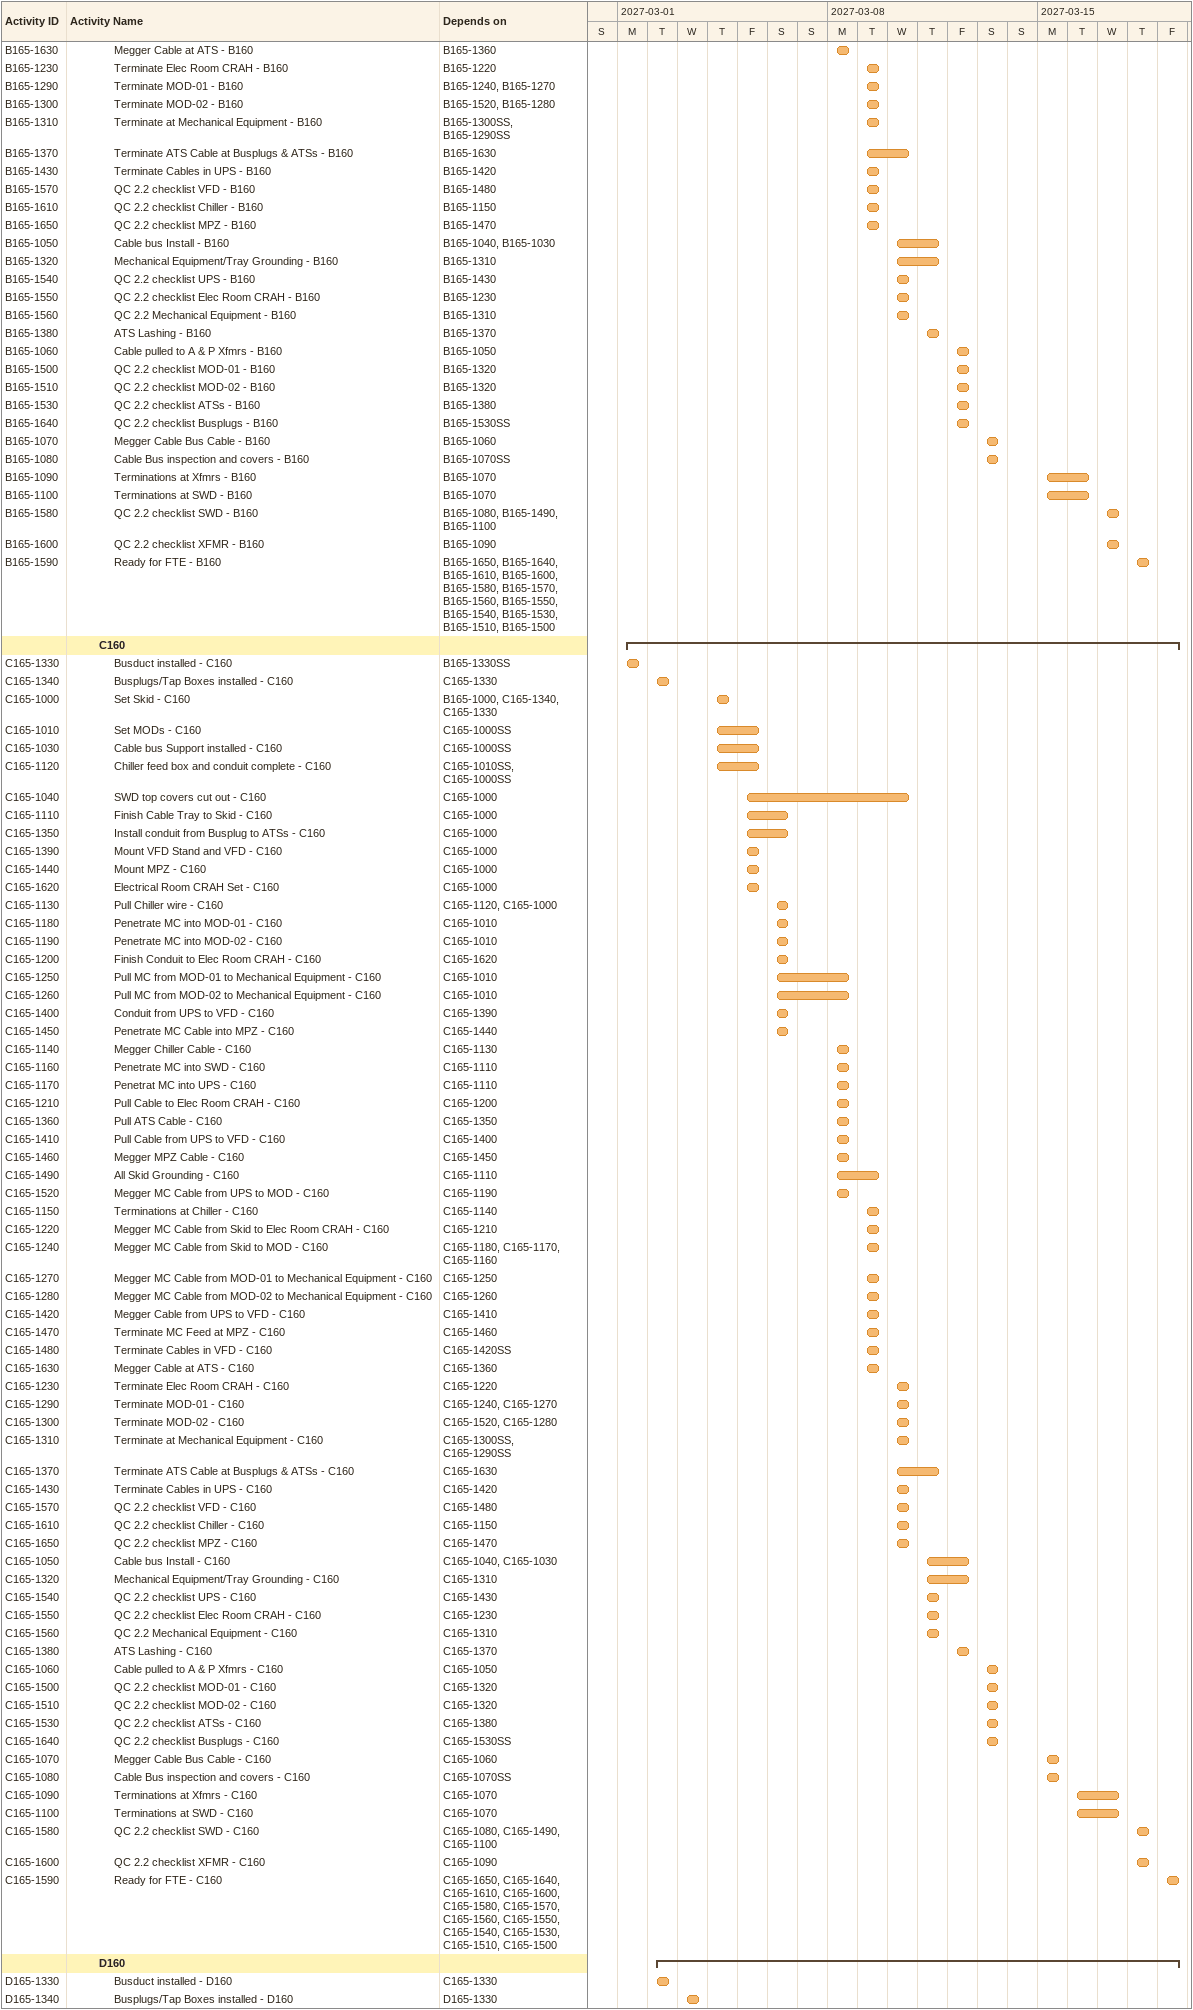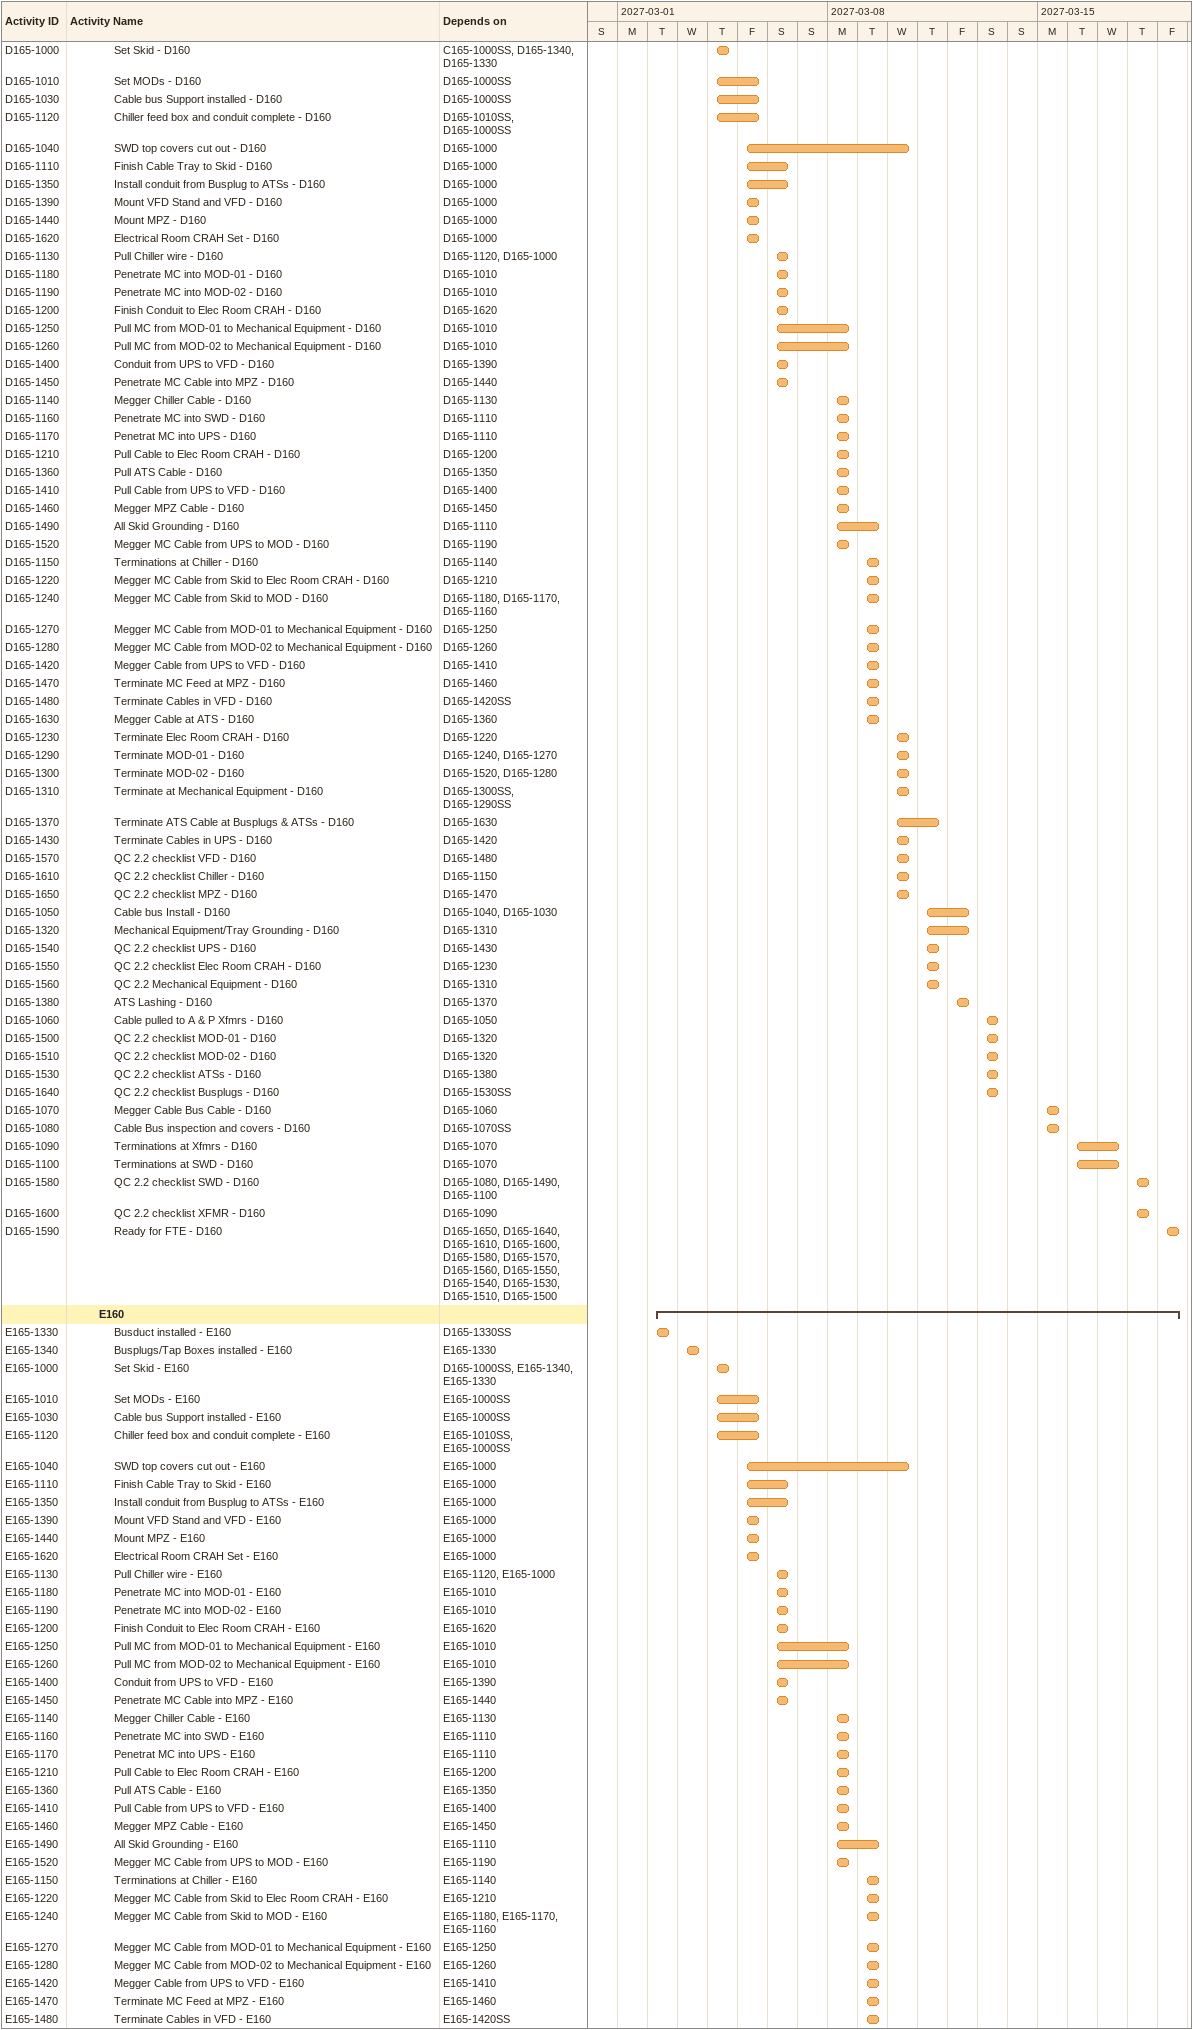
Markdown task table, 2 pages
| ID | Level | Task | Start | Finish | Predecessors |
|---|---|---|---|---|---|
| B165-1630 | 4 | Megger Cable at ATS - B160 | 2027-03-08 | 2027-03-08 | B165-1360 |
| B165-1230 | 4 | Terminate Elec Room CRAH - B160 | 2027-03-09 | 2027-03-09 | B165-1220 |
| B165-1290 | 4 | Terminate MOD-01 - B160 | 2027-03-09 | 2027-03-09 | B165-1240, B165-1270 |
| B165-1300 | 4 | Terminate MOD-02 - B160 | 2027-03-09 | 2027-03-09 | B165-1520, B165-1280 |
| B165-1310 | 4 | Terminate at Mechanical Equipment - B160 | 2027-03-09 | 2027-03-09 | B165-1300SS, B165-1290SS |
| B165-1370 | 4 | Terminate ATS Cable at Busplugs & ATSs - B160 | 2027-03-09 | 2027-03-10 | B165-1630 |
| B165-1430 | 4 | Terminate Cables in UPS - B160 | 2027-03-09 | 2027-03-09 | B165-1420 |
| B165-1570 | 4 | QC 2.2 checklist VFD - B160 | 2027-03-09 | 2027-03-09 | B165-1480 |
| B165-1610 | 4 | QC 2.2 checklist Chiller - B160 | 2027-03-09 | 2027-03-09 | B165-1150 |
| B165-1650 | 4 | QC 2.2 checklist MPZ - B160 | 2027-03-09 | 2027-03-09 | B165-1470 |
| B165-1050 | 4 | Cable bus Install - B160 | 2027-03-10 | 2027-03-11 | B165-1040, B165-1030 |
| B165-1320 | 4 | Mechanical Equipment/Tray Grounding - B160 | 2027-03-10 | 2027-03-11 | B165-1310 |
| B165-1540 | 4 | QC 2.2 checklist UPS - B160 | 2027-03-10 | 2027-03-10 | B165-1430 |
| B165-1550 | 4 | QC 2.2 checklist Elec Room CRAH - B160 | 2027-03-10 | 2027-03-10 | B165-1230 |
| B165-1560 | 4 | QC 2.2 Mechanical Equipment - B160 | 2027-03-10 | 2027-03-10 | B165-1310 |
| B165-1380 | 4 | ATS Lashing - B160 | 2027-03-11 | 2027-03-11 | B165-1370 |
| B165-1060 | 4 | Cable pulled to A & P Xfmrs - B160 | 2027-03-12 | 2027-03-12 | B165-1050 |
| B165-1500 | 4 | QC 2.2 checklist MOD-01 - B160 | 2027-03-12 | 2027-03-12 | B165-1320 |
| B165-1510 | 4 | QC 2.2 checklist MOD-02 - B160 | 2027-03-12 | 2027-03-12 | B165-1320 |
| B165-1530 | 4 | QC 2.2 checklist ATSs - B160 | 2027-03-12 | 2027-03-12 | B165-1380 |
| B165-1640 | 4 | QC 2.2 checklist Busplugs - B160 | 2027-03-12 | 2027-03-12 | B165-1530SS |
| B165-1070 | 4 | Megger Cable Bus Cable - B160 | 2027-03-13 | 2027-03-13 | B165-1060 |
| B165-1080 | 4 | Cable Bus inspection and covers - B160 | 2027-03-13 | 2027-03-13 | B165-1070SS |
| B165-1090 | 4 | Terminations at Xfmrs - B160 | 2027-03-15 | 2027-03-16 | B165-1070 |
| B165-1100 | 4 | Terminations at SWD - B160 | 2027-03-15 | 2027-03-16 | B165-1070 |
| B165-1580 | 4 | QC 2.2 checklist SWD - B160 | 2027-03-17 | 2027-03-17 | B165-1080, B165-1490, B165-1100 |
| B165-1600 | 4 | QC 2.2 checklist XFMR - B160 | 2027-03-17 | 2027-03-17 | B165-1090 |
| B165-1590 | 4 | Ready for FTE - B160 | 2027-03-18 | 2027-03-18 | B165-1650, B165-1640, B165-1610, B165-1600, B165-1580, B165-1570, B165-1560, B165-1550, B165-1540, B165-1530, B165-1510, B165-1500 |
|  | 3 | **C160** | 2027-03-01 | 2027-03-19 |  |
| C165-1330 | 4 | Busduct installed - C160 | 2027-03-01 | 2027-03-01 | B165-1330SS |
| C165-1340 | 4 | Busplugs/Tap Boxes installed - C160 | 2027-03-02 | 2027-03-02 | C165-1330 |
| C165-1000 | 4 | Set Skid - C160 | 2027-03-04 | 2027-03-04 | B165-1000, C165-1340, C165-1330 |
| C165-1010 | 4 | Set MODs - C160 | 2027-03-04 | 2027-03-05 | C165-1000SS |
| C165-1030 | 4 | Cable bus Support installed - C160 | 2027-03-04 | 2027-03-05 | C165-1000SS |
| C165-1120 | 4 | Chiller feed box and conduit complete - C160 | 2027-03-04 | 2027-03-05 | C165-1010SS, C165-1000SS |
| C165-1040 | 4 | SWD top covers cut out - C160 | 2027-03-05 | 2027-03-10 | C165-1000 |
| C165-1110 | 4 | Finish Cable Tray to Skid - C160 | 2027-03-05 | 2027-03-06 | C165-1000 |
| C165-1350 | 4 | Install conduit from Busplug to ATSs - C160 | 2027-03-05 | 2027-03-06 | C165-1000 |
| C165-1390 | 4 | Mount VFD Stand and VFD - C160 | 2027-03-05 | 2027-03-05 | C165-1000 |
| C165-1440 | 4 | Mount MPZ - C160 | 2027-03-05 | 2027-03-05 | C165-1000 |
| C165-1620 | 4 | Electrical Room CRAH Set - C160 | 2027-03-05 | 2027-03-05 | C165-1000 |
| C165-1130 | 4 | Pull Chiller wire - C160 | 2027-03-06 | 2027-03-06 | C165-1120, C165-1000 |
| C165-1180 | 4 | Penetrate MC into MOD-01 - C160 | 2027-03-06 | 2027-03-06 | C165-1010 |
| C165-1190 | 4 | Penetrate MC into MOD-02 - C160 | 2027-03-06 | 2027-03-06 | C165-1010 |
| C165-1200 | 4 | Finish Conduit to Elec Room CRAH - C160 | 2027-03-06 | 2027-03-06 | C165-1620 |
| C165-1250 | 4 | Pull MC from MOD-01 to Mechanical Equipment - C160 | 2027-03-06 | 2027-03-08 | C165-1010 |
| C165-1260 | 4 | Pull MC from MOD-02 to Mechanical Equipment - C160 | 2027-03-06 | 2027-03-08 | C165-1010 |
| C165-1400 | 4 | Conduit from UPS to VFD - C160 | 2027-03-06 | 2027-03-06 | C165-1390 |
| C165-1450 | 4 | Penetrate MC Cable into MPZ - C160 | 2027-03-06 | 2027-03-06 | C165-1440 |
| C165-1140 | 4 | Megger Chiller Cable - C160 | 2027-03-08 | 2027-03-08 | C165-1130 |
| C165-1160 | 4 | Penetrate MC into SWD - C160 | 2027-03-08 | 2027-03-08 | C165-1110 |
| C165-1170 | 4 | Penetrat MC into UPS - C160 | 2027-03-08 | 2027-03-08 | C165-1110 |
| C165-1210 | 4 | Pull Cable to Elec Room CRAH - C160 | 2027-03-08 | 2027-03-08 | C165-1200 |
| C165-1360 | 4 | Pull ATS Cable - C160 | 2027-03-08 | 2027-03-08 | C165-1350 |
| C165-1410 | 4 | Pull Cable from UPS to VFD - C160 | 2027-03-08 | 2027-03-08 | C165-1400 |
| C165-1460 | 4 | Megger MPZ Cable - C160 | 2027-03-08 | 2027-03-08 | C165-1450 |
| C165-1490 | 4 | All Skid Grounding - C160 | 2027-03-08 | 2027-03-09 | C165-1110 |
| C165-1520 | 4 | Megger MC Cable from UPS to MOD - C160 | 2027-03-08 | 2027-03-08 | C165-1190 |
| C165-1150 | 4 | Terminations at Chiller - C160 | 2027-03-09 | 2027-03-09 | C165-1140 |
| C165-1220 | 4 | Megger MC Cable from Skid to Elec Room CRAH - C160 | 2027-03-09 | 2027-03-09 | C165-1210 |
| C165-1240 | 4 | Megger MC Cable from Skid to MOD - C160 | 2027-03-09 | 2027-03-09 | C165-1180, C165-1170, C165-1160 |
| C165-1270 | 4 | Megger MC Cable from MOD-01 to Mechanical Equipment - C160 | 2027-03-09 | 2027-03-09 | C165-1250 |
| C165-1280 | 4 | Megger MC Cable from MOD-02 to Mechanical Equipment - C160 | 2027-03-09 | 2027-03-09 | C165-1260 |
| C165-1420 | 4 | Megger Cable from UPS to VFD - C160 | 2027-03-09 | 2027-03-09 | C165-1410 |
| C165-1470 | 4 | Terminate MC Feed at MPZ - C160 | 2027-03-09 | 2027-03-09 | C165-1460 |
| C165-1480 | 4 | Terminate Cables in VFD - C160 | 2027-03-09 | 2027-03-09 | C165-1420SS |
| C165-1630 | 4 | Megger Cable at ATS - C160 | 2027-03-09 | 2027-03-09 | C165-1360 |
| C165-1230 | 4 | Terminate Elec Room CRAH - C160 | 2027-03-10 | 2027-03-10 | C165-1220 |
| C165-1290 | 4 | Terminate MOD-01 - C160 | 2027-03-10 | 2027-03-10 | C165-1240, C165-1270 |
| C165-1300 | 4 | Terminate MOD-02 - C160 | 2027-03-10 | 2027-03-10 | C165-1520, C165-1280 |
| C165-1310 | 4 | Terminate at Mechanical Equipment - C160 | 2027-03-10 | 2027-03-10 | C165-1300SS, C165-1290SS |
| C165-1370 | 4 | Terminate ATS Cable at Busplugs & ATSs - C160 | 2027-03-10 | 2027-03-11 | C165-1630 |
| C165-1430 | 4 | Terminate Cables in UPS - C160 | 2027-03-10 | 2027-03-10 | C165-1420 |
| C165-1570 | 4 | QC 2.2 checklist VFD - C160 | 2027-03-10 | 2027-03-10 | C165-1480 |
| C165-1610 | 4 | QC 2.2 checklist Chiller - C160 | 2027-03-10 | 2027-03-10 | C165-1150 |
| C165-1650 | 4 | QC 2.2 checklist MPZ - C160 | 2027-03-10 | 2027-03-10 | C165-1470 |
| C165-1050 | 4 | Cable bus Install - C160 | 2027-03-11 | 2027-03-12 | C165-1040, C165-1030 |
| C165-1320 | 4 | Mechanical Equipment/Tray Grounding - C160 | 2027-03-11 | 2027-03-12 | C165-1310 |
| C165-1540 | 4 | QC 2.2 checklist UPS - C160 | 2027-03-11 | 2027-03-11 | C165-1430 |
| C165-1550 | 4 | QC 2.2 checklist Elec Room CRAH - C160 | 2027-03-11 | 2027-03-11 | C165-1230 |
| C165-1560 | 4 | QC 2.2 Mechanical Equipment - C160 | 2027-03-11 | 2027-03-11 | C165-1310 |
| C165-1380 | 4 | ATS Lashing - C160 | 2027-03-12 | 2027-03-12 | C165-1370 |
| C165-1060 | 4 | Cable pulled to A & P Xfmrs - C160 | 2027-03-13 | 2027-03-13 | C165-1050 |
| C165-1500 | 4 | QC 2.2 checklist MOD-01 - C160 | 2027-03-13 | 2027-03-13 | C165-1320 |
| C165-1510 | 4 | QC 2.2 checklist MOD-02 - C160 | 2027-03-13 | 2027-03-13 | C165-1320 |
| C165-1530 | 4 | QC 2.2 checklist ATSs - C160 | 2027-03-13 | 2027-03-13 | C165-1380 |
| C165-1640 | 4 | QC 2.2 checklist Busplugs - C160 | 2027-03-13 | 2027-03-13 | C165-1530SS |
| C165-1070 | 4 | Megger Cable Bus Cable - C160 | 2027-03-15 | 2027-03-15 | C165-1060 |
| C165-1080 | 4 | Cable Bus inspection and covers - C160 | 2027-03-15 | 2027-03-15 | C165-1070SS |
| C165-1090 | 4 | Terminations at Xfmrs - C160 | 2027-03-16 | 2027-03-17 | C165-1070 |
| C165-1100 | 4 | Terminations at SWD - C160 | 2027-03-16 | 2027-03-17 | C165-1070 |
| C165-1580 | 4 | QC 2.2 checklist SWD - C160 | 2027-03-18 | 2027-03-18 | C165-1080, C165-1490, C165-1100 |
| C165-1600 | 4 | QC 2.2 checklist XFMR - C160 | 2027-03-18 | 2027-03-18 | C165-1090 |
| C165-1590 | 4 | Ready for FTE - C160 | 2027-03-19 | 2027-03-19 | C165-1650, C165-1640, C165-1610, C165-1600, C165-1580, C165-1570, C165-1560, C165-1550, C165-1540, C165-1530, C165-1510, C165-1500 |
|  | 3 | **D160** | 2027-03-02 | 2027-03-19 |  |
| D165-1330 | 4 | Busduct installed - D160 | 2027-03-02 | 2027-03-02 | C165-1330 |
| D165-1340 | 4 | Busplugs/Tap Boxes installed - D160 | 2027-03-03 | 2027-03-03 | D165-1330 |
| D165-1000 | 4 | Set Skid - D160 | 2027-03-04 | 2027-03-04 | C165-1000SS, D165-1340, D165-1330 |
| D165-1010 | 4 | Set MODs - D160 | 2027-03-04 | 2027-03-05 | D165-1000SS |
| D165-1030 | 4 | Cable bus Support installed - D160 | 2027-03-04 | 2027-03-05 | D165-1000SS |
| D165-1120 | 4 | Chiller feed box and conduit complete - D160 | 2027-03-04 | 2027-03-05 | D165-1010SS, D165-1000SS |
| D165-1040 | 4 | SWD top covers cut out - D160 | 2027-03-05 | 2027-03-10 | D165-1000 |
| D165-1110 | 4 | Finish Cable Tray to Skid - D160 | 2027-03-05 | 2027-03-06 | D165-1000 |
| D165-1350 | 4 | Install conduit from Busplug to ATSs - D160 | 2027-03-05 | 2027-03-06 | D165-1000 |
| D165-1390 | 4 | Mount VFD Stand and VFD - D160 | 2027-03-05 | 2027-03-05 | D165-1000 |
| D165-1440 | 4 | Mount MPZ - D160 | 2027-03-05 | 2027-03-05 | D165-1000 |
| D165-1620 | 4 | Electrical Room CRAH Set - D160 | 2027-03-05 | 2027-03-05 | D165-1000 |
| D165-1130 | 4 | Pull Chiller wire - D160 | 2027-03-06 | 2027-03-06 | D165-1120, D165-1000 |
| D165-1180 | 4 | Penetrate MC into MOD-01 - D160 | 2027-03-06 | 2027-03-06 | D165-1010 |
| D165-1190 | 4 | Penetrate MC into MOD-02 - D160 | 2027-03-06 | 2027-03-06 | D165-1010 |
| D165-1200 | 4 | Finish Conduit to Elec Room CRAH - D160 | 2027-03-06 | 2027-03-06 | D165-1620 |
| D165-1250 | 4 | Pull MC from MOD-01 to Mechanical Equipment - D160 | 2027-03-06 | 2027-03-08 | D165-1010 |
| D165-1260 | 4 | Pull MC from MOD-02 to Mechanical Equipment - D160 | 2027-03-06 | 2027-03-08 | D165-1010 |
| D165-1400 | 4 | Conduit from UPS to VFD - D160 | 2027-03-06 | 2027-03-06 | D165-1390 |
| D165-1450 | 4 | Penetrate MC Cable into MPZ - D160 | 2027-03-06 | 2027-03-06 | D165-1440 |
| D165-1140 | 4 | Megger Chiller Cable - D160 | 2027-03-08 | 2027-03-08 | D165-1130 |
| D165-1160 | 4 | Penetrate MC into SWD - D160 | 2027-03-08 | 2027-03-08 | D165-1110 |
| D165-1170 | 4 | Penetrat MC into UPS - D160 | 2027-03-08 | 2027-03-08 | D165-1110 |
| D165-1210 | 4 | Pull Cable to Elec Room CRAH - D160 | 2027-03-08 | 2027-03-08 | D165-1200 |
| D165-1360 | 4 | Pull ATS Cable - D160 | 2027-03-08 | 2027-03-08 | D165-1350 |
| D165-1410 | 4 | Pull Cable from UPS to VFD - D160 | 2027-03-08 | 2027-03-08 | D165-1400 |
| D165-1460 | 4 | Megger MPZ Cable - D160 | 2027-03-08 | 2027-03-08 | D165-1450 |
| D165-1490 | 4 | All Skid Grounding - D160 | 2027-03-08 | 2027-03-09 | D165-1110 |
| D165-1520 | 4 | Megger MC Cable from UPS to MOD - D160 | 2027-03-08 | 2027-03-08 | D165-1190 |
| D165-1150 | 4 | Terminations at Chiller - D160 | 2027-03-09 | 2027-03-09 | D165-1140 |
| D165-1220 | 4 | Megger MC Cable from Skid to Elec Room CRAH - D160 | 2027-03-09 | 2027-03-09 | D165-1210 |
| D165-1240 | 4 | Megger MC Cable from Skid to MOD - D160 | 2027-03-09 | 2027-03-09 | D165-1180, D165-1170, D165-1160 |
| D165-1270 | 4 | Megger MC Cable from MOD-01 to Mechanical Equipment - D160 | 2027-03-09 | 2027-03-09 | D165-1250 |
| D165-1280 | 4 | Megger MC Cable from MOD-02 to Mechanical Equipment - D160 | 2027-03-09 | 2027-03-09 | D165-1260 |
| D165-1420 | 4 | Megger Cable from UPS to VFD - D160 | 2027-03-09 | 2027-03-09 | D165-1410 |
| D165-1470 | 4 | Terminate MC Feed at MPZ - D160 | 2027-03-09 | 2027-03-09 | D165-1460 |
| D165-1480 | 4 | Terminate Cables in VFD - D160 | 2027-03-09 | 2027-03-09 | D165-1420SS |
| D165-1630 | 4 | Megger Cable at ATS - D160 | 2027-03-09 | 2027-03-09 | D165-1360 |
| D165-1230 | 4 | Terminate Elec Room CRAH - D160 | 2027-03-10 | 2027-03-10 | D165-1220 |
| D165-1290 | 4 | Terminate MOD-01 - D160 | 2027-03-10 | 2027-03-10 | D165-1240, D165-1270 |
| D165-1300 | 4 | Terminate MOD-02 - D160 | 2027-03-10 | 2027-03-10 | D165-1520, D165-1280 |
| D165-1310 | 4 | Terminate at Mechanical Equipment - D160 | 2027-03-10 | 2027-03-10 | D165-1300SS, D165-1290SS |
| D165-1370 | 4 | Terminate ATS Cable at Busplugs & ATSs - D160 | 2027-03-10 | 2027-03-11 | D165-1630 |
| D165-1430 | 4 | Terminate Cables in UPS - D160 | 2027-03-10 | 2027-03-10 | D165-1420 |
| D165-1570 | 4 | QC 2.2 checklist VFD - D160 | 2027-03-10 | 2027-03-10 | D165-1480 |
| D165-1610 | 4 | QC 2.2 checklist Chiller - D160 | 2027-03-10 | 2027-03-10 | D165-1150 |
| D165-1650 | 4 | QC 2.2 checklist MPZ - D160 | 2027-03-10 | 2027-03-10 | D165-1470 |
| D165-1050 | 4 | Cable bus Install - D160 | 2027-03-11 | 2027-03-12 | D165-1040, D165-1030 |
| D165-1320 | 4 | Mechanical Equipment/Tray Grounding - D160 | 2027-03-11 | 2027-03-12 | D165-1310 |
| D165-1540 | 4 | QC 2.2 checklist UPS - D160 | 2027-03-11 | 2027-03-11 | D165-1430 |
| D165-1550 | 4 | QC 2.2 checklist Elec Room CRAH - D160 | 2027-03-11 | 2027-03-11 | D165-1230 |
| D165-1560 | 4 | QC 2.2 Mechanical Equipment - D160 | 2027-03-11 | 2027-03-11 | D165-1310 |
| D165-1380 | 4 | ATS Lashing - D160 | 2027-03-12 | 2027-03-12 | D165-1370 |
| D165-1060 | 4 | Cable pulled to A & P Xfmrs - D160 | 2027-03-13 | 2027-03-13 | D165-1050 |
| D165-1500 | 4 | QC 2.2 checklist MOD-01 - D160 | 2027-03-13 | 2027-03-13 | D165-1320 |
| D165-1510 | 4 | QC 2.2 checklist MOD-02 - D160 | 2027-03-13 | 2027-03-13 | D165-1320 |
| D165-1530 | 4 | QC 2.2 checklist ATSs - D160 | 2027-03-13 | 2027-03-13 | D165-1380 |
| D165-1640 | 4 | QC 2.2 checklist Busplugs - D160 | 2027-03-13 | 2027-03-13 | D165-1530SS |
| D165-1070 | 4 | Megger Cable Bus Cable - D160 | 2027-03-15 | 2027-03-15 | D165-1060 |
| D165-1080 | 4 | Cable Bus inspection and covers - D160 | 2027-03-15 | 2027-03-15 | D165-1070SS |
| D165-1090 | 4 | Terminations at Xfmrs - D160 | 2027-03-16 | 2027-03-17 | D165-1070 |
| D165-1100 | 4 | Terminations at SWD - D160 | 2027-03-16 | 2027-03-17 | D165-1070 |
| D165-1580 | 4 | QC 2.2 checklist SWD - D160 | 2027-03-18 | 2027-03-18 | D165-1080, D165-1490, D165-1100 |
| D165-1600 | 4 | QC 2.2 checklist XFMR - D160 | 2027-03-18 | 2027-03-18 | D165-1090 |
| D165-1590 | 4 | Ready for FTE - D160 | 2027-03-19 | 2027-03-19 | D165-1650, D165-1640, D165-1610, D165-1600, D165-1580, D165-1570, D165-1560, D165-1550, D165-1540, D165-1530, D165-1510, D165-1500 |
|  | 3 | **E160** | 2027-03-02 | 2027-03-19 |  |
| E165-1330 | 4 | Busduct installed - E160 | 2027-03-02 | 2027-03-02 | D165-1330SS |
| E165-1340 | 4 | Busplugs/Tap Boxes installed - E160 | 2027-03-03 | 2027-03-03 | E165-1330 |
| E165-1000 | 4 | Set Skid - E160 | 2027-03-04 | 2027-03-04 | D165-1000SS, E165-1340, E165-1330 |
| E165-1010 | 4 | Set MODs - E160 | 2027-03-04 | 2027-03-05 | E165-1000SS |
| E165-1030 | 4 | Cable bus Support installed - E160 | 2027-03-04 | 2027-03-05 | E165-1000SS |
| E165-1120 | 4 | Chiller feed box and conduit complete - E160 | 2027-03-04 | 2027-03-05 | E165-1010SS, E165-1000SS |
| E165-1040 | 4 | SWD top covers cut out - E160 | 2027-03-05 | 2027-03-10 | E165-1000 |
| E165-1110 | 4 | Finish Cable Tray to Skid - E160 | 2027-03-05 | 2027-03-06 | E165-1000 |
| E165-1350 | 4 | Install conduit from Busplug to ATSs - E160 | 2027-03-05 | 2027-03-06 | E165-1000 |
| E165-1390 | 4 | Mount VFD Stand and VFD - E160 | 2027-03-05 | 2027-03-05 | E165-1000 |
| E165-1440 | 4 | Mount MPZ - E160 | 2027-03-05 | 2027-03-05 | E165-1000 |
| E165-1620 | 4 | Electrical Room CRAH Set - E160 | 2027-03-05 | 2027-03-05 | E165-1000 |
| E165-1130 | 4 | Pull Chiller wire - E160 | 2027-03-06 | 2027-03-06 | E165-1120, E165-1000 |
| E165-1180 | 4 | Penetrate MC into MOD-01 - E160 | 2027-03-06 | 2027-03-06 | E165-1010 |
| E165-1190 | 4 | Penetrate MC into MOD-02 - E160 | 2027-03-06 | 2027-03-06 | E165-1010 |
| E165-1200 | 4 | Finish Conduit to Elec Room CRAH - E160 | 2027-03-06 | 2027-03-06 | E165-1620 |
| E165-1250 | 4 | Pull MC from MOD-01 to Mechanical Equipment - E160 | 2027-03-06 | 2027-03-08 | E165-1010 |
| E165-1260 | 4 | Pull MC from MOD-02 to Mechanical Equipment - E160 | 2027-03-06 | 2027-03-08 | E165-1010 |
| E165-1400 | 4 | Conduit from UPS to VFD - E160 | 2027-03-06 | 2027-03-06 | E165-1390 |
| E165-1450 | 4 | Penetrate MC Cable into MPZ - E160 | 2027-03-06 | 2027-03-06 | E165-1440 |
| E165-1140 | 4 | Megger Chiller Cable - E160 | 2027-03-08 | 2027-03-08 | E165-1130 |
| E165-1160 | 4 | Penetrate MC into SWD - E160 | 2027-03-08 | 2027-03-08 | E165-1110 |
| E165-1170 | 4 | Penetrat MC into UPS - E160 | 2027-03-08 | 2027-03-08 | E165-1110 |
| E165-1210 | 4 | Pull Cable to Elec Room CRAH - E160 | 2027-03-08 | 2027-03-08 | E165-1200 |
| E165-1360 | 4 | Pull ATS Cable - E160 | 2027-03-08 | 2027-03-08 | E165-1350 |
| E165-1410 | 4 | Pull Cable from UPS to VFD - E160 | 2027-03-08 | 2027-03-08 | E165-1400 |
| E165-1460 | 4 | Megger MPZ Cable - E160 | 2027-03-08 | 2027-03-08 | E165-1450 |
| E165-1490 | 4 | All Skid Grounding - E160 | 2027-03-08 | 2027-03-09 | E165-1110 |
| E165-1520 | 4 | Megger MC Cable from UPS to MOD - E160 | 2027-03-08 | 2027-03-08 | E165-1190 |
| E165-1150 | 4 | Terminations at Chiller - E160 | 2027-03-09 | 2027-03-09 | E165-1140 |
| E165-1220 | 4 | Megger MC Cable from Skid to Elec Room CRAH - E160 | 2027-03-09 | 2027-03-09 | E165-1210 |
| E165-1240 | 4 | Megger MC Cable from Skid to MOD - E160 | 2027-03-09 | 2027-03-09 | E165-1180, E165-1170, E165-1160 |
| E165-1270 | 4 | Megger MC Cable from MOD-01 to Mechanical Equipment - E160 | 2027-03-09 | 2027-03-09 | E165-1250 |
| E165-1280 | 4 | Megger MC Cable from MOD-02 to Mechanical Equipment - E160 | 2027-03-09 | 2027-03-09 | E165-1260 |
| E165-1420 | 4 | Megger Cable from UPS to VFD - E160 | 2027-03-09 | 2027-03-09 | E165-1410 |
| E165-1470 | 4 | Terminate MC Feed at MPZ - E160 | 2027-03-09 | 2027-03-09 | E165-1460 |
| E165-1480 | 4 | Terminate Cables in VFD - E160 | 2027-03-09 | 2027-03-09 | E165-1420SS |
